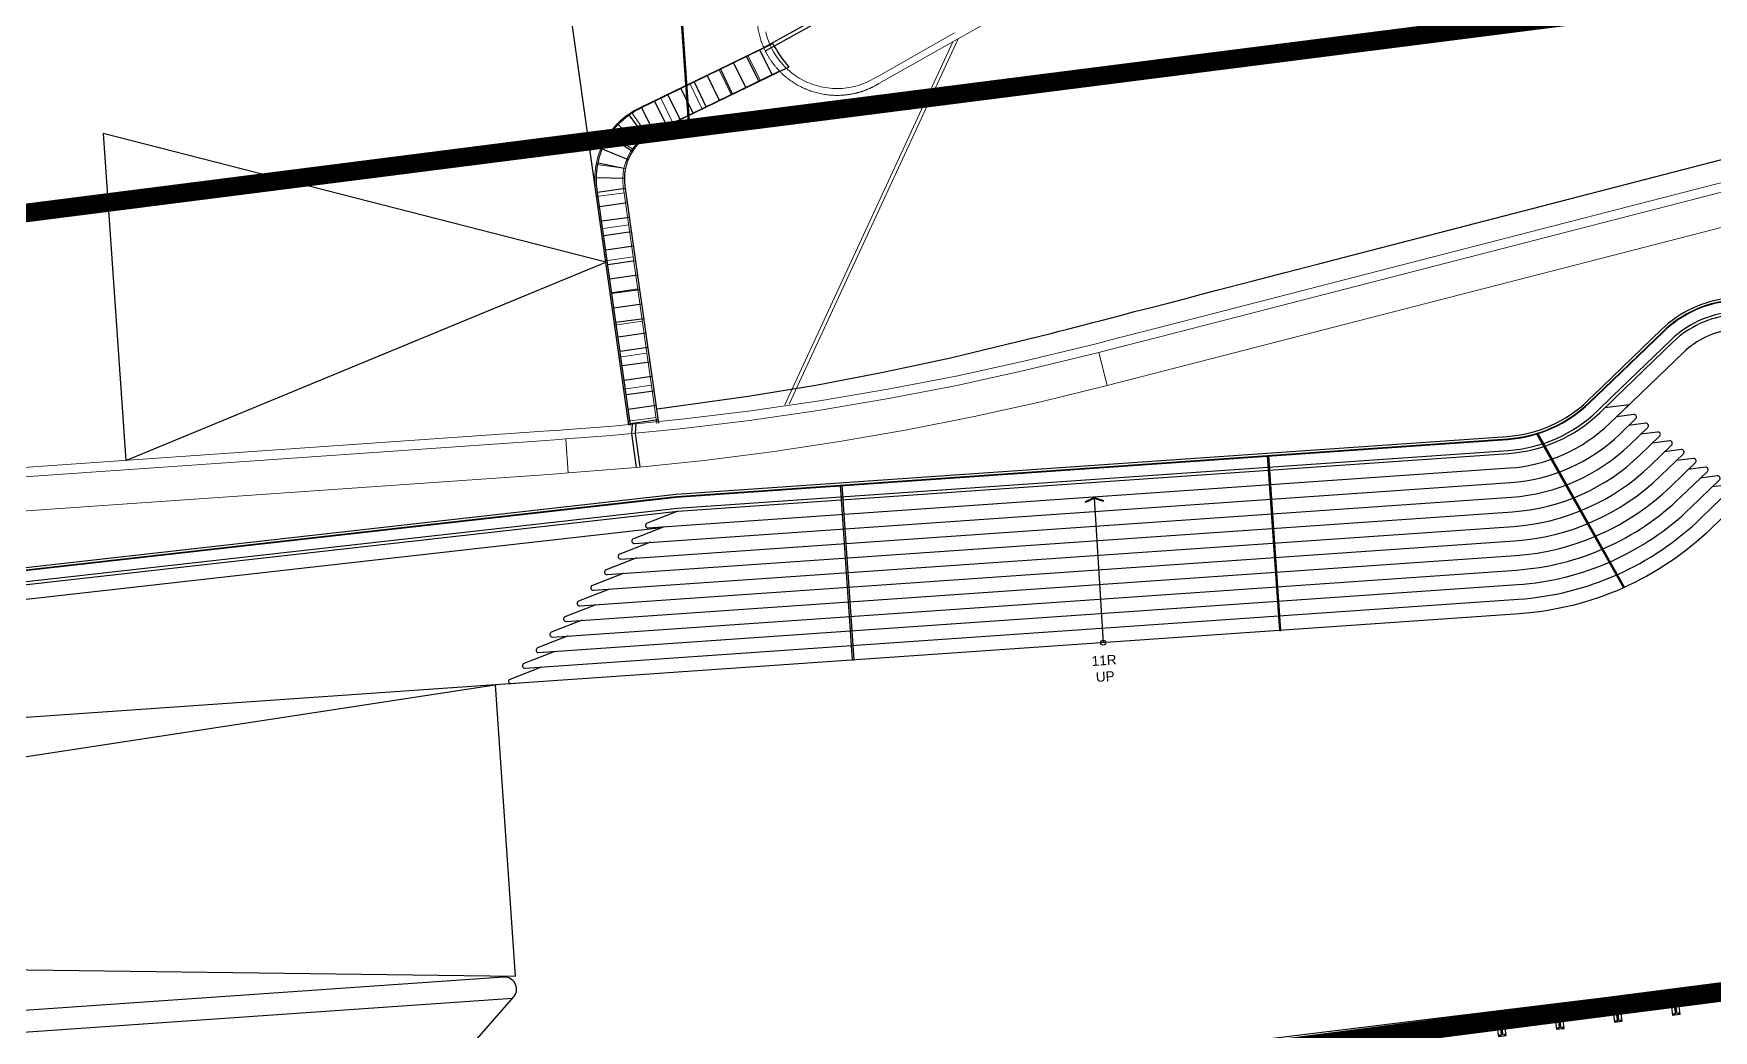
# Model space of a CAD drawing. Header units: millimetres. Extents: x 50357 to 985146, y 723188 to 1803594.
# Drawn here: x 832117.8 to 832152.28, y 819920.57 to 819941.04 of the extents above; entities that cross this region are included whole.
import ezdxf
from ezdxf.xclip import XClip

# ---------------------------------------------------------------- set-up
doc = ezdxf.new("R2010")
doc.units = ezdxf.units.MM
doc.header["$LTSCALE"] = 3
doc.header["$MEASUREMENT"] = 0
for name, pattern in [('3A35X-MAGP-P-SB$0$3A35X-MAGP-P-SB$0$ACAD_ISO05W035', [11.55, 8.4, -1.05, 0, -1.05, 0, -1.05]), ('DASHED', [19.05, 12.7, -6.35]), ('x-baseplan$0$DGN Style 2', [1.94727e-06, 0, -1.94727e-06])]:
    doc.linetypes.add(name, pattern=pattern)
doc.layers.get('Defpoints').update_dxf_attribs({"color": 32})
for name, color, linetype in [('00_Xref', 7, 'Continuous'), ('3A35X-MAGP-P-SB$0$UAJ-90BOUN', 7, 'Continuous'), ('_PARCEL BOUNDARY', 10, 'DASHED'), ('LWK-GA_HANDRAIL', 8, 'Continuous'), ('LWK-GA_WALL', 8, 'Continuous'), ('LWK-L_TXT', 8, 'Continuous'), ('LWK-MA_PAVING BANDING', 8, 'Continuous'), ('LWK-PROMENADE BALLUSTRADE', 8, 'Continuous'), ('LWK-STEPS ARROW', 8, 'Continuous'), ('UAJ-00XREF', 7, 'Continuous'), ('UAJ-90.5LAND', 8, 'Continuous')]:
    doc.layers.add(name, color=color, linetype=linetype)
doc.layers.add('3A35X-MAGP-P-SB$0$UAJ-00ANNO-$', color=32, linetype='Continuous', lineweight=5, plot=False)
for name, color, linetype, lineweight in [('UAJ-08META', 8, 'Continuous', 9), ('UAJ-23FLOR-a', 1, 'Continuous', 13), ('UAJ-34RAIL-a', 1, 'Continuous', 13)]:
    doc.layers.add(name, color=color, linetype=linetype, lineweight=lineweight)
doc.layers.add('x-baseplan$0$AR-ROAD_AR_BS_MI_', color=7, linetype='Continuous', true_color=0x6d6d6d)
doc.styles.add('LWK TITLE - ARIAL', font='arial.ttf')
pattern_1 = [(315, (-2836.0025, 3466.4423), (1.767767, 1.767767), []), (45, (-2836.0025, 3466.4423), (-1.767767, 1.767767), [])]

# ---------------------------------------------------------------- blocks, each defined once
blk = doc.blocks.new('x-baseplan')
at = {"layer": 'x-baseplan$0$AR-ROAD_AR_BS_MI_', "linetype": 'x-baseplan$0$DGN Style 2', "lineweight": 0, "flags": 128}
blk.add_lwpolyline([(834687.683, 817936.854), (834552.251, 817919.489)], dxfattribs=at)
blk = doc.blocks.new('575')
at = {"layer": 'LWK-MA_PAVING BANDING'}
blk.add_lwpolyline([(0, 0), (0, 575)], dxfattribs=at)
blk = doc.blocks.new('PROMENADE BALLUSTRADE')
at = {"layer": 'LWK-PROMENADE BALLUSTRADE'}
h = blk.add_hatch(dxfattribs=at)
h.set_pattern_fill('_USER', color=8, scale=2.5, angle=-45, double=1, pattern_type=0)
h.set_pattern_definition(pattern_1)
edge = h.paths.add_edge_path()
edge.add_line((-17, 43), (-17, 187))
edge.add_arc((-8, 187), 9, 90, 180, ccw=False)
edge.add_line((-8, 196), (-8, 190))
edge.add_arc((-8, 187), 3, 90, 180)
edge.add_line((-11, 187), (-11, 43))
edge.add_arc((-8, 43), 3, 180, 270)
edge.add_line((-8, 40), (-8, 34))
edge.add_arc((-8, 43), 9, 180, 270, ccw=False)
h = blk.add_hatch(dxfattribs=at)
h.set_pattern_fill('_USER', color=8, scale=2.5, angle=-45, double=1, pattern_type=0)
h.set_pattern_definition(pattern_1)
edge = h.paths.add_edge_path()
edge.add_line((17, 43), (17, 187))
edge.add_arc((8, 187), 9, 0, 90)
edge.add_line((8, 196), (8, 190))
edge.add_arc((8, 187), 3, 0, 90, ccw=False)
edge.add_line((11, 187), (11, 43))
edge.add_arc((8, 43), 3, -90, 0, ccw=False)
edge.add_line((8, 40), (8, 34))
edge.add_arc((8, 43), 9, -90, 0)
blk.add_lwpolyline([(75, 230), (75, 0), (-75, 0), (-75, 230)], close=True, dxfattribs=at)
at = {"layer": 'LWK-PROMENADE BALLUSTRADE', "color": 8}
for points in [[(-32.5, 205), (-67.5, 205)], [(-32.5, 25), (-67.5, 25)], [(-50, 187.5), (-50, 222.5)], [(-50, 7.5), (-50, 42.5)], [(67.5, 205), (32.5, 205)], [(67.5, 25), (32.5, 25)], [(50, 187.5), (50, 222.5)], [(50, 7.5), (50, 42.5)]]:
    blk.add_lwpolyline(points, dxfattribs=at)
at = {"layer": 'LWK-PROMENADE BALLUSTRADE'}
for points in [[(-5, 43, -1), (-11, 43), (-11, 187, -1), (-5, 187)], [(11, 187, 1), (5, 187), (5, 43, 1), (11, 43)]]:
    blk.add_lwpolyline(points, format="xyb", close=True, dxfattribs=at)
at = {"layer": 'LWK-PROMENADE BALLUSTRADE', "color": 8}
for centre in [(-50, 205), (-50, 25), (50, 205), (50, 25)]:
    blk.add_circle(centre, 12.5, dxfattribs=at)
blk = doc.blocks.new('*U1107')
at = {"layer": 'UAJ-23FLOR-a'}
blk.add_line((83, -575), (83, 0), dxfattribs=at)
blk = doc.blocks.new('*U1106')
at = {"layer": 'UAJ-34RAIL-a', "color": 0, "linetype": 'ByBlock', "lineweight": -2, "transparency": 16777216}
for p, rotation in [((835312175, 817996330), 25.90993299230063), ((835311576, 817996039), 25.90993299230063), ((835310978, 817995748), 25.90993299230063), ((835309791, 817995147), 35.08899511089342), ((835310379, 817995457), 25.90993299230063), ((835309341, 817994663), 59.0788875632661), ((835309120, 817994040), 82.19476229126109), ((835309152, 817993378), 98.07867572192555), ((835309245, 817992719), 98.07867572192555), ((835309339, 817992060), 98.07867572192555), ((835309432, 817991401), 98.07867572192555), ((835309526, 817990742), 98.07867572192555), ((835309620, 817990083), 98.07867572192555), ((835309713, 817989424), 98.07867572192555), ((835309807, 817988765), 98.07867572192555)]:
    blk.add_blockref('*U1107', p, dxfattribs=dict(at, rotation=rotation))
blk = doc.blocks.new('3A35X-MAGP-P-LD-00-0')
at = {"color": 1}
for points in [[(834584757, 817945640), (834586145, 817946408)], [(834584794, 817945574), (834586218, 817946363)], [(834582135, 817937916), (834582121, 817937720), (834582216, 817937030)], [(834582059, 817937909), (834582045, 817937717), (834582142, 817937020)]]:
    blk.add_lwpolyline(points, dxfattribs=at)
at = {"layer": 'LWK-GA_HANDRAIL', "ltscale": 0.5}
for p, q in [((834595097, 817937271, 0), (834595350, 817933679, 0)), ((834595379, 817933681, 0), (834595127, 817937273, 0)), ((834586585, 817933067, 0), (834586334, 817936658, 0)), ((834586364, 817936660, 0), (834586615, 817933069, 0)), ((834595350, 817933679, 0), (834595379, 817933681, 0))]:
    blk.add_line(p, q, dxfattribs=at)
at = {"layer": 'LWK-GA_HANDRAIL', "ltscale": 0.5, "elevation": 0}
blk.add_lwpolyline([(834586585, 817933067), (834586615, 817933069)], dxfattribs=at)
at = {"layer": 'LWK-GA_WALL', "ltscale": 0.5, "elevation": 4047}
blk.add_lwpolyline([(834647011, 817931894), (834636163, 817930508), (834621889, 817928712), (834608683, 817926959), (834590467, 817924721), (834569539, 817921947), (834552150, 817919745), (834551322, 817919445), (834529685, 817911079), (834518657, 817906847), (834506366, 817902183), (834496343, 817898357), (834485453, 817894209), (834473244, 817889480), (834460256, 817884558), (834451189, 817881116), (834434617, 817874777)], dxfattribs=at)
at = {"layer": 'LWK-GA_WALL', "lineweight": 30, "ltscale": 0.5, "elevation": 4047}
blk.add_lwpolyline([(834647049, 817931596), (834636200, 817930210), (834621928, 817928414), (834608721, 817926661), (834590505, 817924424), (834569578, 817921650), (834552220, 817919452), (834551427, 817919164), (834529793, 817910799), (834518764, 817906567), (834506473, 817901903), (834496450, 817898077), (834485560, 817893929), (834473351, 817889200), (834460362, 817884277), (834451296, 817880835), (834434724, 817874497)], dxfattribs=at)
at = {"layer": 'LWK-MA_PAVING BANDING', "ltscale": 0.5}
blk.add_line((834602015, 817938656, 0), (834603223, 817939823, 0), dxfattribs=at)
at = {"layer": 'LWK-MA_PAVING BANDING', "elevation": 0}
blk.add_lwpolyline([(834582025, 817937888), (834581339, 817942715), (834581335, 817942745), (834581331, 817942775), (834581328, 817942805), (834581326, 817942835), (834581324, 817942866), (834581323, 817942897), (834581323, 817942928), (834581323, 817942959), (834581323, 817942990), (834581324, 817943022), (834581326, 817943053), (834581329, 817943085), (834581332, 817943117), (834581335, 817943148), (834581340, 817943180), (834581345, 817943212), (834581350, 817943244), (834581357, 817943275), (834581364, 817943307), (834581371, 817943339), (834581379, 817943370), (834581388, 817943402), (834581398, 817943433), (834581408, 817943464), (834581419, 817943495), (834581430, 817943526), (834581442, 817943557), (834581455, 817943587), (834581469, 817943618), (834581483, 817943648), (834581497, 817943677), (834581512, 817943707), (834581528, 817943736), (834581545, 817943764), (834581562, 817943793), (834581579, 817943821), (834581597, 817943848), (834581616, 817943876), (834581635, 817943902), (834581655, 817943929), (834581675, 817943955), (834581696, 817943980), (834581717, 817944005), (834581738, 817944030), (834581760, 817944054), (834581783, 817944077), (834581805, 817944100), (834581829, 817944122), (834581852, 817944144), (834581876, 817944166), (834581900, 817944187), (834581925, 817944207), (834581950, 817944227), (834581975, 817944246), (834582000, 817944264), (834582026, 817944282), (834582052, 817944300), (834582078, 817944317), (834582104, 817944333), (834582130, 817944348), (834582157, 817944364), (834582183, 817944378), (834582210, 817944392), (834582237, 817944405), (834584946, 817945723, 0.056482), (834585272, 817945242), (834582499, 817943894, 0.328817), (834581908, 817942796), (834582600, 817937928)], format="xyb", dxfattribs=at)
at = {"layer": 'LWK-MA_PAVING BANDING', "ltscale": 0.5}
blk.add_lwpolyline([(834582569, 817938227), (834584437, 817938483), (834585829, 817938714), (834587215, 817938977), (834588595, 817939272), (834590656, 817939777), (834590825, 817939821), (834590911, 817939843), (834590997, 817939866), (834591341, 817939955), (834591513, 817940000), (834591685, 817940044), (834592028, 817940133), (834592372, 817940223), (834592715, 817940312), (834593059, 817940401), (834593403, 817940490), (834593746, 817940580), (834594090, 817940669), (834594777, 817940847), (834595465, 817941026), (834596152, 817941204), (834596839, 817941383), (834598214, 817941740), (834611168, 817945102)], dxfattribs=at)
at = {"layer": 'LWK-MA_PAVING BANDING', "ltscale": 0.5, "elevation": 0, "flags": 128}
blk.add_lwpolyline([(834647500, 817940768), (834606746, 817935156), (834606396, 817937149), (834606072, 817937094, 0.157628), (834604979, 817936514), (834604215, 817935777, -0.176318), (834600278, 817934024), (834579253, 817932554), (834543070, 817930025)], format="xyb", dxfattribs=at)
at = {"layer": 'LWK-MA_PAVING BANDING', "ltscale": 0.5, "elevation": 0}
blk.add_lwpolyline([(834582976, 817936423), (834600027, 817937615, 0.176326), (834601714, 817938366), (834602015, 817938656)], format="xyb", dxfattribs=at)
blk.add_lwpolyline([(834542771, 817930001), (834542733, 817930538), (834549096, 817932593), (834582963, 817936422)], dxfattribs=at)
at = {"layer": 'LWK-MA_PAVING BANDING', "ltscale": 0.5}
blk.add_arc((834604821, 817938168, 0), 2300, 95.8062, 133.9979, dxfattribs=at)
at = {"layer": 'LWK-STEPS ARROW', "ltscale": 0.5, "const_width": 40, "elevation": 0}
blk.add_lwpolyline([(834591358, 817936310), (834591545, 817936399), (834591742, 817936334)], dxfattribs=at)
blk.add_lwpolyline([(834591358, 817936310), (834591545, 817936399), (834591742, 817936334)], dxfattribs=at)
at = {"layer": 'LWK-STEPS ARROW'}
blk.add_circle((834591730, 817933426, 0), 50, dxfattribs=at)
blk.add_circle((834591730, 817933426, 0), 50, dxfattribs=at)
at = {"layer": 'UAJ-08META', "color": 1}
for p, q in [((834592879, 817939899, 0), (834609246, 817944122, 0)), ((834591833, 817939629, 0), (834592182, 817939719, 0)), ((834592182, 817939719, 0), (834592879, 817939899, 0)), ((834591611, 817939572, 0), (834591833, 817939629, 0))]:
    blk.add_line(p, q, dxfattribs=at)
at = {"layer": 'UAJ-08META', "color": 2}
blk.add_lwpolyline([(834591812, 817938706), (834630749, 817948752)], dxfattribs=at)
at = {"layer": 'UAJ-08META', "color": 1}
blk.add_lwpolyline([(834580659, 817937791), (834581660, 817937869), (834583079, 817938009), (834584494, 817938182), (834585904, 817938388), (834587310, 817938627), (834588709, 817938899), (834590102, 817939203), (834591611, 817939572)], dxfattribs=at)
at = {"layer": 'UAJ-08META', "color": 6, "extrusion": (2.6521e-08, -1.02945e-07, 1)}
blk.add_lwpolyline([(834591812, 817938706), (834591637, 817939384)], dxfattribs=at)
at = {"layer": 'UAJ-08META', "color": 6, "extrusion": (4.1097e-08, -5.83092e-07, 1)}
blk.add_lwpolyline([(834580744, 817936906), (834580695, 817937604)], dxfattribs=at)
blk.add_lwpolyline([(834580744, 817936906), (834580695, 817937604)], dxfattribs=at)
at = {"layer": 'UAJ-08META', "color": 2}
for points in [[(834591637, 817939384, 12101), (834591817, 817939430, 12101), (834592166, 817939520, 12101), (834592865, 817939701, 12101), (834619433, 817946555, 12101), (834625026, 817947998, 12101), (834627823, 817948719, 12101), (834629221, 817949080, 12101), (834629920, 817949260, 12101), (834630270, 817949351, 12101), (834630445, 817949396, 12101), (834630568, 817949428, 12101)], [(834580695, 817937604, 12077), (834581626, 817937677, 12081), (834583047, 817937815, 12086), (834584465, 817937987, 12090), (834585877, 817938191, 12094), (834587285, 817938429, 12097), (834588687, 817938700, 12099), (834590082, 817939004, 12100), (834591637, 817939384, 12101)], [(834580744, 817936906, 12077), (834582142, 817937020, 12083), (834583537, 817937166, 12087), (834584930, 817937344, 12092), (834586319, 817937553, 12095), (834587703, 817937794, 12098), (834589080, 817938067, 12099), (834590450, 817938371, 12101), (834591812, 817938706, 12101)], [(834542042, 817934895, 11912), (834542743, 817934945, 11915), (834545624, 817935147, 11927), (834551386, 817935550, 11952), (834580197, 817937569, 12075), (834580557, 817937595, 12076), (834580695, 817937604, 12077)], [(834542091, 817934197, 278), (834542792, 817934246, 281), (834545674, 817934448, 293), (834551436, 817934852, 318), (834580246, 817936871, 441), (834580606, 817936896, 442), (834580744, 817936906, 443)]]:
    blk.add_polyline3d(points, dxfattribs=at)
at = {"layer": 'UAJ-08META', "color": 1}
blk.add_polyline3d([(834551242, 817935729, 0), (834580237, 817937761, 0), (834580596, 817937786, 0), (834580659, 817937791, 0)], dxfattribs=at)
at = {"layer": 'UAJ-23FLOR-a', "color": 8}
for p, q in [((834585193, 817938307), (834588637, 817945759)), ((834585282, 817938322), (834588749, 817945822))]:
    blk.add_line(p, q, dxfattribs=at)
at = {"layer": 'UAJ-34RAIL-a'}
for points in [[(834609276, 817957410), (834587121, 817944903)], [(834588676, 817945945), (834587097, 817945052), (834587048, 817945024), (834587002, 817944998), (834586954, 817944972), (834586913, 817944952), (834586872, 817944932), (834586828, 817944914), (834586784, 817944896), (834586739, 817944880), (834586694, 817944866), (834586648, 817944853), (834586602, 817944841), (834586555, 817944831), (834586507, 817944822), (834586460, 817944815), (834586412, 817944809), (834586364, 817944805), (834586316, 817944803), (834586268, 817944802), (834586220, 817944802), (834586171, 817944804), (834586123, 817944808), (834586075, 817944813), (834586027, 817944820), (834585979, 817944828), (834585932, 817944838), (834585885, 817944849), (834585839, 817944862), (834585793, 817944876), (834585747, 817944892), (834585702, 817944909), (834585658, 817944928), (834585614, 817944948), (834585571, 817944969), (834585528, 817944992), (834585486, 817945016), (834585445, 817945042), (834585405, 817945069), (834585366, 817945097), (834585328, 817945126), (834585290, 817945157), (834585254, 817945189), (834585219, 817945221), (834585184, 817945255), (834585151, 817945291), (834585119, 817945327), (834585089, 817945364), (834585059, 817945402), (834585031, 817945441), (834585004, 817945481), (834584978, 817945522), (834584953, 817945564), (834584930, 817945606), (834584909, 817945649), (834584888, 817945693), (834584870, 817945738), (834584852, 817945783), (834584836, 817945828), (834584822, 817945874), (834584809, 817945921), (834584797, 817945968)], [(834581991, 817937885), (834581305, 817942713), (834581301, 817942743), (834581298, 817942773), (834581295, 817942803), (834581293, 817942833), (834581291, 817942864), (834581290, 817942895), (834581289, 817942926), (834581289, 817942957), (834581290, 817942988), (834581291, 817943020), (834581293, 817943051), (834581295, 817943083), (834581298, 817943114), (834581302, 817943146), (834581306, 817943178), (834581311, 817943210), (834581317, 817943241), (834581323, 817943273), (834581330, 817943305), (834581338, 817943337), (834581346, 817943368), (834581355, 817943400), (834581365, 817943431), (834581375, 817943462), (834581386, 817943493), (834581397, 817943524), (834581409, 817943555), (834581422, 817943585), (834581436, 817943615), (834581450, 817943645), (834581464, 817943675), (834581479, 817943704), (834581495, 817943733), (834581512, 817943762), (834581529, 817943790), (834581546, 817943818), (834581564, 817943846), (834581583, 817943873), (834581602, 817943900), (834581622, 817943926), (834581642, 817943952), (834581663, 817943978), (834581684, 817944003), (834581705, 817944027), (834581727, 817944051), (834581750, 817944075), (834581773, 817944098), (834581796, 817944120), (834581819, 817944142), (834581843, 817944163), (834581867, 817944184), (834581892, 817944204), (834581917, 817944224), (834581942, 817944243), (834581967, 817944262), (834581993, 817944280), (834582019, 817944297), (834582045, 817944314), (834582071, 817944330), (834582097, 817944346), (834582124, 817944361), (834582150, 817944376), (834582177, 817944390), (834582204, 817944403), (834584757, 817945643)]]:
    blk.add_lwpolyline(points, dxfattribs=at)
blk.add_lwpolyline([(834585081, 817945161), (834582466, 817943891, 0.328817), (834581875, 817942794), (834582566, 817937926)], format="xyb", dxfattribs=at)
blk.add_open_spline([(834584622, 817946194), (834584623, 817946176), (834584626, 817946141), (834584632, 817946088), (834584640, 817946035), (834584653, 817945964), (834584669, 817945893), (834584690, 817945822), (834584707, 817945769), (834584725, 817945717), (834584753, 817945648), (834584784, 817945580), (834584819, 817945514), (834584847, 817945465), (834584877, 817945417), (834584918, 817945355), (834584963, 817945294), (834585010, 817945237), (834585047, 817945195), (834585086, 817945154), (834585138, 817945102), (834585193, 817945053), (834585250, 817945007), (834585294, 817944974), (834585338, 817944943), (834585398, 817944904), (834585460, 817944867), (834585524, 817944834), (834585574, 817944810), (834585624, 817944788), (834585692, 817944761), (834585762, 817944737), (834585832, 817944717), (834585886, 817944703), (834585940, 817944691), (834586014, 817944678), (834586088, 817944669), (834586162, 817944663), (834586219, 817944661), (834586275, 817944660), (834586331, 817944662), (834586378, 817944665), (834586415, 817944668), (834586443, 817944671), (834586471, 817944674), (834586499, 817944678), (834586527, 817944682), (834586554, 817944687), (834586582, 817944692), (834586609, 817944698), (834586631, 817944703), (834586649, 817944707), (834586663, 817944711), (834586676, 817944714), (834586694, 817944719), (834586716, 817944725), (834586738, 817944732), (834586756, 817944737), (834586769, 817944742), (834586782, 817944746), (834586799, 817944752), (834586821, 817944759), (834586842, 817944767), (834586859, 817944774), (834586872, 817944779), (834586884, 817944784), (834586901, 817944791), (834586922, 817944800), (834586942, 817944809), (834586959, 817944817), (834586971, 817944823), (834586983, 817944828), (834586999, 817944836), (834587018, 817944846), (834587038, 817944857), (834587054, 817944865), (834587064, 817944871), (834587073, 817944876), (834587080, 817944880), (834587086, 817944884), (834587093, 817944888), (834587100, 817944892), (834587110, 817944897), (834587116, 817944901), (834587121, 817944903)], degree=3, knots=[-3091.411123, -3091.411123, -3091.411123, -3091.411123, -3042.782667, -2994.15421, -2944.809327, -2895.464444, -2795.527851, -2745.03703, -2694.54621, -2643.640594, -2592.734978, -2490.320774, -2438.929641, -2387.538507, -2336.083362, -2284.628216, -2181.83174, -2130.610528, -2079.389317, -2028.462782, -1977.536248, -1876.499722, -1826.497824, -1776.495925, -1727.111715, -1677.727504, -1580.381461, -1530.35449, -1480.327519, -1429.542038, -1378.756557, -1278.819964, -1228.329144, -1177.838324, -1126.932708, -1076.027092, -973.612888, -922.221754, -870.830621, -819.375475, -767.92033, -716.522092, -690.822972, -665.123853, -639.513248, -613.902642, -588.292036, -562.68143, -537.218163, -511.754896, -486.291628, -473.559995, -460.828361, -448.198795, -435.56923, -410.310098, -385.050967, -372.421401, -359.791835, -347.291361, -334.790886, -309.789937, -284.788988, -272.288513, -259.788039, -247.441986, -235.095933, -210.403828, -185.711723, -173.36567, -161.019618, -148.851362, -136.683107, -112.346596, -88.010085, -75.84183, -63.673574, -55.714377, -47.75518, -39.795983, -31.836785, -23.877588, -15.918391, 0, 0, 0, 0], dxfattribs=at)
at = {"layer": 'UAJ-90.5LAND'}
blk.add_line((834581991, 817937885), (834580807, 817946226), dxfattribs=at)
at = {"layer": 'UAJ-90.5LAND', "ltscale": 0.5}
for p, q in [((834601980, 817938692, 0), (834603188, 817939859, 0)), ((834602022, 817938649, 0), (834603230, 817939816, 0)), ((834602182, 817938484, 0), (834603390, 817939650, 0)), ((834602223, 817938441, 0), (834603431, 817939607, 0))]:
    blk.add_line(p, q, dxfattribs=at)
at = {"layer": 'UAJ-90.5LAND'}
blk.add_lwpolyline([(834571196, 817943870), (834571667, 817937161), (834581515, 817941235), (834571196, 817943870)], dxfattribs=at)
at = {"layer": 'UAJ-90.5LAND', "elevation": 0}
for points in [[(834603640, 817939391), (834602253, 817938052)], [(834602437, 817934569), (834600653, 817937734), (834600627, 817937719), (834602410, 817934557)], [(834543070, 817930025), (834543049, 817930325), (834549160, 817932298), (834582997, 817936124)], [(834543105, 817930028), (834549223, 817932004), (834582668, 817935785)], [(834602437, 817934569), (834602410, 817934557)], [(834579293, 817932558), (834543279, 817927034), (834579671, 817926572)], [(834579671, 817926572), (834579253, 817932554)], [(834579607, 817926117), (834554691, 817924375)]]:
    blk.add_lwpolyline(points, dxfattribs=at)
at = {"layer": 'UAJ-90.5LAND', "ltscale": 0.5, "elevation": 0}
for points in [[(834582964, 817936473), (834600024, 817937665, 0.176326), (834601680, 817938402), (834601980, 817938692)], [(834582970, 817936413), (834600028, 817937605, 0.176326), (834601721, 817938359), (834602022, 817938649)], [(834582992, 817936184), (834600044, 817937376, 0.176326), (834601881, 817938194), (834602182, 817938484)]]:
    blk.add_lwpolyline(points, format="xyb", dxfattribs=at)
at = {"layer": 'UAJ-90.5LAND', "elevation": 0}
for points in [[(834582997, 817936124), (834582366, 817935877, 0.858811), (834582388, 817935781), (834600069, 817937017, 0.176326), (834602131, 817937935), (834602526, 817938316), (834602027, 817938251)], [(834582997, 817936124), (834600048, 817937316, 0.176326), (834601923, 817938150), (834602223, 817938441)], [(834582435, 817935483), (834581804, 817935237, 0.858811), (834581826, 817935140), (834600111, 817936418, 0.176326), (834602548, 817937503), (834602908, 817937851, 0.722881), (834602867, 817937936), (834602517, 817937890)], [(834582716, 817935804), (834582085, 817935557, 0.858811), (834582107, 817935460), (834600090, 817936717, 0.176326), (834602340, 817937719), (834602663, 817938031, 0.722881), (834602621, 817938116), (834602272, 817938071)], [(834581874, 817934843), (834581243, 817934596, 0.858811), (834581264, 817934499), (834600153, 817935819, 0.176326), (834602965, 817937071), (834603398, 817937490, 0.722881), (834603357, 817937576), (834603008, 817937530)], [(834582154, 817935163), (834581524, 817934916, 0.858811), (834581545, 817934820), (834600132, 817936119, 0.176326), (834602756, 817937287), (834603153, 817937670, 0.722881), (834603112, 817937756), (834602763, 817937710)], [(834581593, 817934522), (834580962, 817934275, 0.858811), (834580984, 817934179), (834600174, 817935520, 0.176326), (834603173, 817936856), (834603644, 817937310, 0.722881), (834603602, 817937395), (834603253, 817937350)], [(834581031, 817933882), (834580400, 817933635, 0.858811), (834580422, 817933538), (834600215, 817934922, 0.176326), (834603590, 817936424), (834604134, 817936949, 0.722881), (834604093, 817937035), (834603743, 817936989)], [(834581312, 817934202), (834580681, 817933955, 0.858811), (834580703, 817933859), (834600194, 817935221, 0.176326), (834603382, 817936640), (834603889, 817937130, 0.722881), (834603848, 817937215), (834603498, 817937169)]]:
    blk.add_lwpolyline(points, format="xyb", dxfattribs=at)
at = {"layer": 'UAJ-90.5LAND', "ltscale": 0.5, "elevation": 0}
for points in [[(834548976, 817932607), (834549086, 817932642), (834582964, 817936473)], [(834548994, 817932550), (834549098, 817932583), (834582970, 817936413)], [(834549033, 817932321), (834549147, 817932357), (834582990, 817936184)]]:
    blk.add_lwpolyline(points, dxfattribs=at)
at = {"layer": 'UAJ-90.5LAND'}
for points in [[(834579759, 817932590), (834579580, 817932577, -0.858811), (834579558, 817932674), (834580189, 817932921)], [(834552748, 817921627), (834578477, 817924922, 0.182943), (834578633, 817925005), (834579628, 817926141, 0.669643), (834579423, 817926555), (834555320, 817924870)]]:
    blk.add_lwpolyline(points, format="xyb", dxfattribs=at)
at = {"layer": 'UAJ-90.5LAND', "ltscale": 0.5}
for radius in [2350, 2290, 2060, 2000, 1700]:
    blk.add_arc((834604821, 817938168, 0), radius, 95.8062, 133.9979, dxfattribs=at)
at = {"layer": 'LWK-PROMENADE BALLUSTRADE', "color": 2, "rotation": 187.0026537785533}
for p in [(834602283, 817925870, 4047), (834603474, 817926017, 4047), (834599901, 817925578, 4047), (834601092, 817925724, 4047)]:
    blk.add_blockref('PROMENADE BALLUSTRADE', p, dxfattribs=at)
at = {"layer": 'LWK-STEPS ARROW', "color": 3}
for p, rotation in [((834584676, 817945591, 0), 205.928564473722), ((834583867, 817945198, 0), 205.928564473722), ((834584136, 817945329, 0), 205.928564473722), ((834584406, 817945460, 0), 205.928564473722), ((834583327, 817944935, 0), 205.928564473722), ((834583597, 817945067, 0), 205.928564473722), ((834582518, 817944542, 0), 205.928564473722), ((834582787, 817944673, 0), 205.928564473722), ((834583057, 817944804, 0), 205.928564473722), ((834581991, 817944257, 0), 216.0835216064301), ((834582248, 817944411, 0), 205.928564473722), ((834581581, 817943823, 0), 237.2334187801179), ((834581766, 817944059, 0), 226.658470193274), ((834581443, 817943558, 0), 247.8083673669618), ((834581356, 817943271, 0), 258.3833159538058), ((834581323, 817942973, 0), 268.9582645406497), ((834581347, 817942675, 0), 278.0682306766276), ((834581389, 817942378, 0), 278.0682306766276), ((834581431, 817942081, 0), 278.0682306766276), ((834581473, 817941784, 0), 278.0682306766276), ((834581515, 817941487, 0), 278.0682306766276), ((834581557, 817941190, 0), 278.0682306766276), ((834581599, 817940893, 0), 278.0682306766276), ((834581642, 817940596, 0), 278.0682306766276), ((834581684, 817940299, 0), 278.0682306766276), ((834581726, 817940001, 0), 278.0682306766276), ((834581768, 817939704, 0), 278.0682306766276), ((834581810, 817939407, 0), 278.0682306766276), ((834581852, 817939110, 0), 278.0682306766276), ((834581894, 817938813, 0), 278.0682306766276), ((834581936, 817938516, 0), 278.0682306766276), ((834581978, 817938219, 0), 278.0682306766276), ((834582021, 817937922, 0), 278.0682306766276)]:
    blk.add_blockref('575', p, dxfattribs=dict(at, rotation=rotation))
at = {"layer": 'UAJ-34RAIL-a'}
blk.add_blockref('*U1106', (-727816, -50880), dxfattribs=at)
at = {"layer": 'LWK-L_TXT', "insert": (834591762, 817932897, 0), "char_height": 200, "attachment_point": 5, "rotation": 3.9982, "style": 'LWK TITLE - ARIAL', "bg_fill": 2}
blk.add_mtext('\\pxqc;11R\\PUP', dxfattribs=at)
at = {"layer": 'LWK-STEPS ARROW', "elevation": 0}
blk.add_lwpolyline([(834591545, 817936399), (834591731, 817933427)], dxfattribs=at)
blk.add_lwpolyline([(834591545, 817936399), (834591731, 817933427)], dxfattribs=at)
at = {"layer": 'LWK-STEPS ARROW'}
blk.add_circle((834591730, 817933426, 0), 50, dxfattribs=at)
blk.add_circle((834591730, 817933426, 0), 50, dxfattribs=at)
at = {"layer": 'UAJ-90.5LAND', "elevation": 0}
for points in [[(834647500, 817940768), (834606746, 817935156), (834606396, 817937149), (834606072, 817937094, 0.157628), (834604979, 817936514), (834604215, 817935777, -0.176318), (834600278, 817934024), (834579253, 817932554), (834543070, 817930025)], [(834580470, 817933241), (834579839, 817932994, 0.858811), (834579861, 817932898), (834600257, 817934323, 0.176326), (834604007, 817935992), (834604624, 817936589, 0.722881), (834604583, 817936674), (834604234, 817936629)], [(834580750, 817933561), (834580120, 817933314, 0.858811), (834580141, 817933218), (834600236, 817934622, 0.176326), (834603798, 817936208), (834604379, 817936769, 0.722881), (834604338, 817936855), (834603989, 817936809)]]:
    blk.add_lwpolyline(points, format="xyb", dxfattribs=at)
blk = doc.blocks.new('PARCEL BOUNDARY')
at = {"layer": '_PARCEL BOUNDARY', "ltscale": 0.2, "const_width": 400}
blk.add_lwpolyline([(835046275, 817368216), (834552235, 817304559), (834423997, 817255556), (834415272, 817250725), (834383474, 817223368), (834373340, 817213382), (834356312, 817191233), (834343998, 817171014), (834339429, 817163257), (834334619, 817148570), (834329521, 817139415), (834322539, 817136162), (834256694, 817133907), (834232989, 817133690)], dxfattribs=at)
at = {"layer": '_PARCEL BOUNDARY', "ltscale": 100, "const_width": 383}
blk.add_lwpolyline([(834825297, 817359878), (834547391, 817324442), (834507889, 817309232), (834400429, 817287354), (834387406, 817251986), (834383005, 817248414), (834354246, 817219522), (834337980, 817200220), (834315409, 817154090), (834304897, 817153962), (834294102, 817156289), (834266885, 817154545), (834097559, 817154381)], dxfattribs=at)

msp = doc.modelspace()

# ---------------------------------------------------------------- linework, layer by layer
at = {"layer": '3A35X-MAGP-P-SB$0$UAJ-00ANNO-$', "ltscale": 20}
msp.add_lwpolyline([(832124.1195, 820041.2161), (832051.796, 820036.1601), (832059.8683, 819920.6896), (832095.5586, 819934.432), (832131.2662, 819938.9851)], close=True, dxfattribs=at)
at = {"layer": '3A35X-MAGP-P-SB$0$UAJ-90BOUN', "linetype": '3A35X-MAGP-P-SB$0$3A35X-MAGP-P-SB$0$ACAD_ISO05W035', "const_width": 0.05}
msp.add_lwpolyline([(832131.2662, 819938.9851), (832124.1195, 820041.2161), (832051.796, 820036.1601), (832059.8683, 819920.6896), (832095.5586, 819934.432)], close=True, dxfattribs=at)

# ---------------------------------------------------------------- block references
at = {"layer": '00_Xref'}
ref = msp.add_blockref('x-baseplan', (-2451.8823, 1995.1308), dxfattribs=at)
XClip(ref).set_block_clipping_path([(834202.5721001658, 818417.7772892595), (834906.8000387838, 818467.0082229956), (834956.1800785905, 817760.6473843332), (834251.9521399725, 817711.4164505971)])

# ---------------------------------------------------------------- next in the draw order: block references
at = {"layer": 'UAJ-00XREF', "ltscale": 0.5, "xscale": 0.0009999999999999998, "yscale": 0.0009999999999999998, "zscale": 0.0009999999999999998, "rotation": 359.9752874263863}
msp.add_blockref('3A35X-MAGP-P-LD-00-0', (-2804.6854, 2355.157, -0.0001), dxfattribs=at)

# ---------------------------------------------------------------- next in the draw order: linework, layer by layer
at = {"layer": 'Defpoints', "ltscale": 100, "const_width": 0.15, "elevation": 988.9998, "flags": 128}
msp.add_lwpolyline([(832192.4534, 819963.0008), (832193.9049, 819963.1023), (832196.4015, 819927.0204), (832195.0134, 819926.7451), (832100.5301, 819914.6327), (832057.9337, 819898.3719), (832041.9348, 820127.3448)], dxfattribs=at)

# ---------------------------------------------------------------- next in the draw order: block references
at = {"xscale": 0.001, "yscale": 0.001, "zscale": 0.001, "rotation": 359.998908534026}
msp.add_blockref('PARCEL BOUNDARY', (-2467.289, 2626.0129, -0.0001), dxfattribs=at)

doc.saveas('drawing.dxf')
